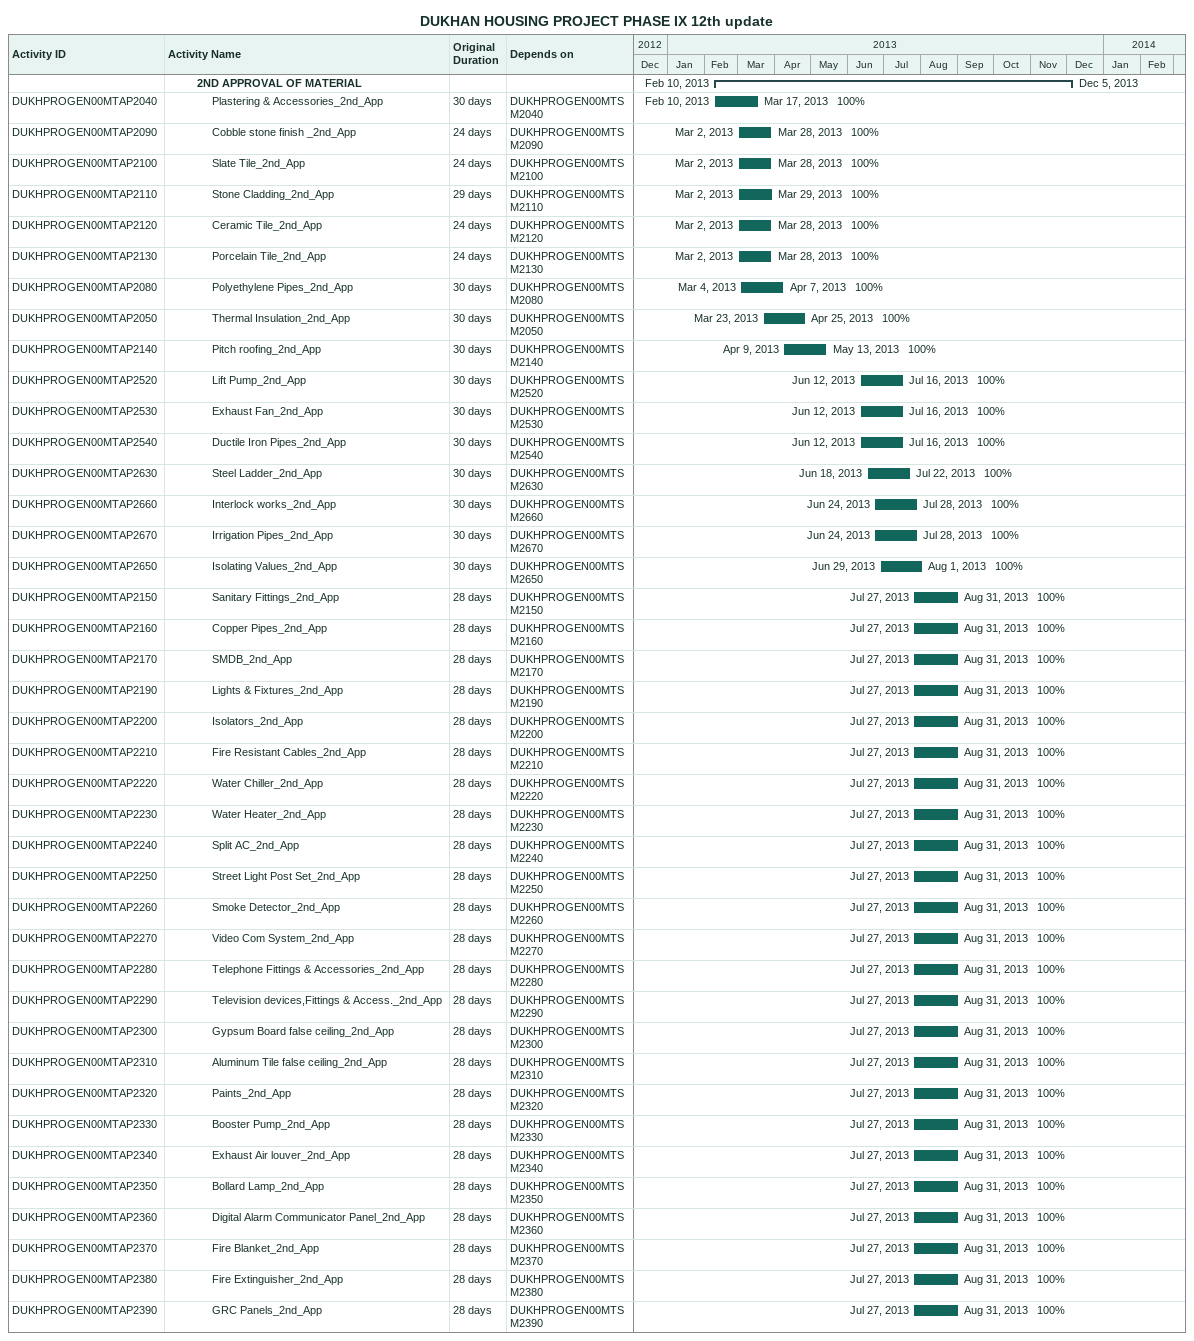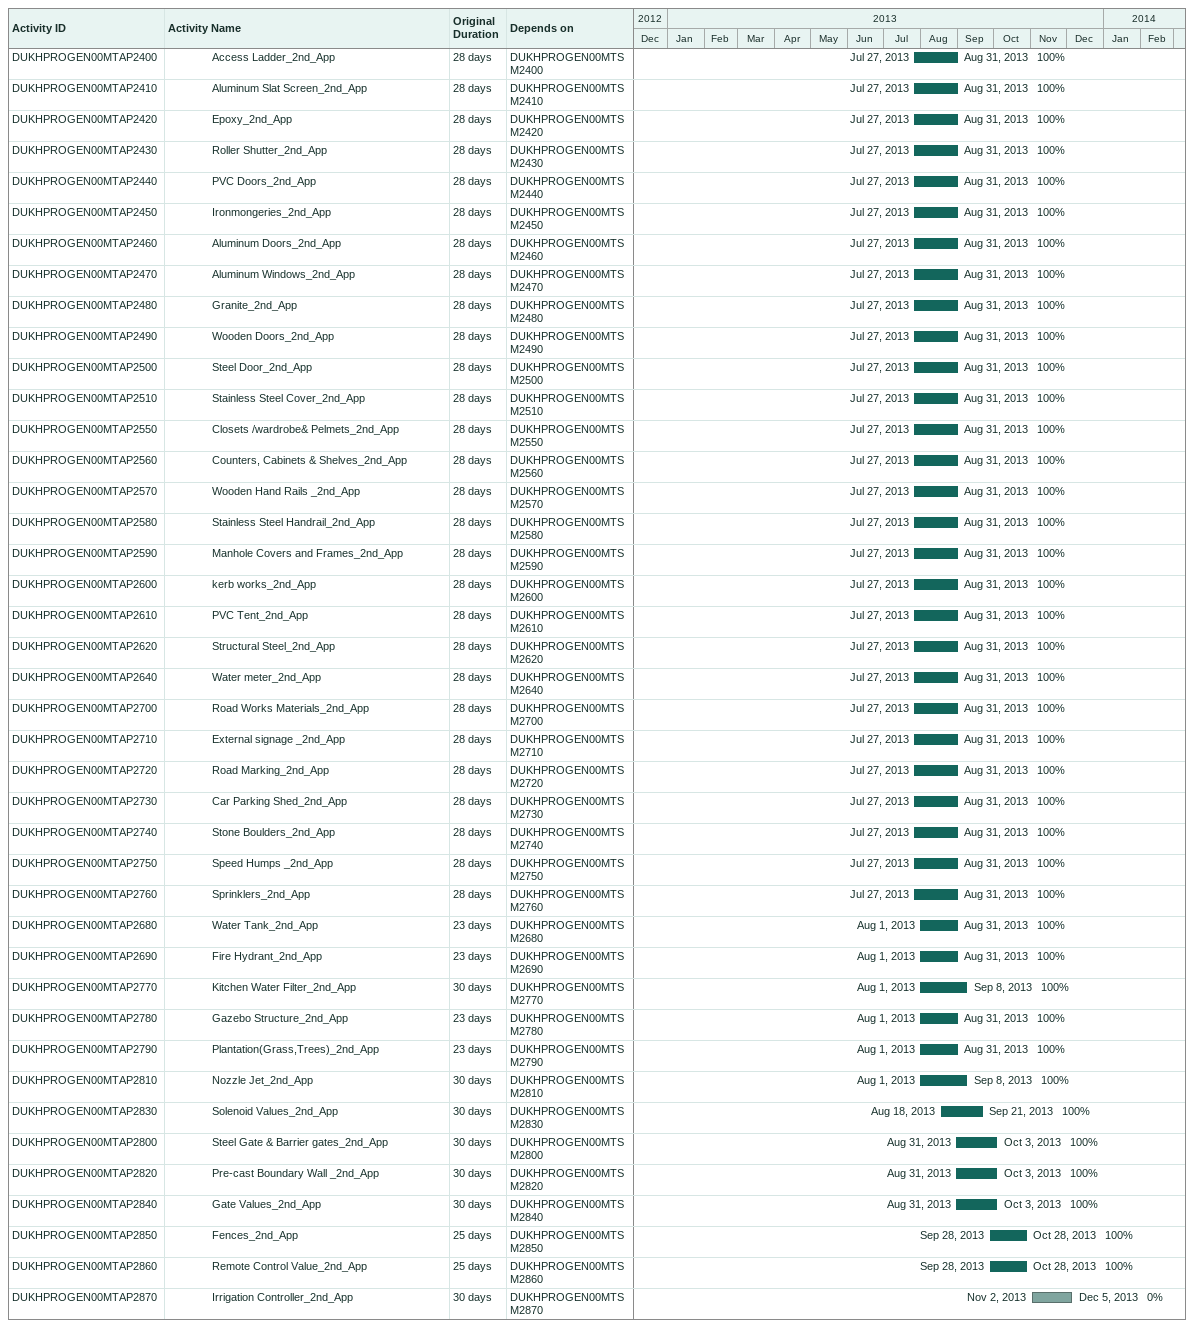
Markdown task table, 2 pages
DUKHAN HOUSING PROJECT PHASE IX 12th update

| ID | Level | Task | Original duration | Start | Finish | Predecessors | % complete |
|---|---|---|---|---|---|---|---|
|  | 3 | **2ND APPROVAL OF MATERIAL** |  | 2013-02-10 | 2013-12-05 |  |  |
| DUKHPROGEN00MTAP2040 | 4 | Plastering & Accessories_2nd_App | 30d | 2013-02-10 | 2013-03-17 | DUKHPROGEN00MTSM2040 | 100 |
| DUKHPROGEN00MTAP2090 | 4 | Cobble stone finish _2nd_App | 24d | 2013-03-02 | 2013-03-28 | DUKHPROGEN00MTSM2090 | 100 |
| DUKHPROGEN00MTAP2100 | 4 | Slate Tile_2nd_App | 24d | 2013-03-02 | 2013-03-28 | DUKHPROGEN00MTSM2100 | 100 |
| DUKHPROGEN00MTAP2110 | 4 | Stone Cladding_2nd_App | 29d | 2013-03-02 | 2013-03-29 | DUKHPROGEN00MTSM2110 | 100 |
| DUKHPROGEN00MTAP2120 | 4 | Ceramic Tile_2nd_App | 24d | 2013-03-02 | 2013-03-28 | DUKHPROGEN00MTSM2120 | 100 |
| DUKHPROGEN00MTAP2130 | 4 | Porcelain Tile_2nd_App | 24d | 2013-03-02 | 2013-03-28 | DUKHPROGEN00MTSM2130 | 100 |
| DUKHPROGEN00MTAP2080 | 4 | Polyethylene Pipes_2nd_App | 30d | 2013-03-04 | 2013-04-07 | DUKHPROGEN00MTSM2080 | 100 |
| DUKHPROGEN00MTAP2050 | 4 | Thermal Insulation_2nd_App | 30d | 2013-03-23 | 2013-04-25 | DUKHPROGEN00MTSM2050 | 100 |
| DUKHPROGEN00MTAP2140 | 4 | Pitch roofing_2nd_App | 30d | 2013-04-09 | 2013-05-13 | DUKHPROGEN00MTSM2140 | 100 |
| DUKHPROGEN00MTAP2520 | 4 | Lift Pump_2nd_App | 30d | 2013-06-12 | 2013-07-16 | DUKHPROGEN00MTSM2520 | 100 |
| DUKHPROGEN00MTAP2530 | 4 | Exhaust Fan_2nd_App | 30d | 2013-06-12 | 2013-07-16 | DUKHPROGEN00MTSM2530 | 100 |
| DUKHPROGEN00MTAP2540 | 4 | Ductile Iron Pipes_2nd_App | 30d | 2013-06-12 | 2013-07-16 | DUKHPROGEN00MTSM2540 | 100 |
| DUKHPROGEN00MTAP2630 | 4 | Steel Ladder_2nd_App | 30d | 2013-06-18 | 2013-07-22 | DUKHPROGEN00MTSM2630 | 100 |
| DUKHPROGEN00MTAP2660 | 4 | Interlock works_2nd_App | 30d | 2013-06-24 | 2013-07-28 | DUKHPROGEN00MTSM2660 | 100 |
| DUKHPROGEN00MTAP2670 | 4 | Irrigation Pipes_2nd_App | 30d | 2013-06-24 | 2013-07-28 | DUKHPROGEN00MTSM2670 | 100 |
| DUKHPROGEN00MTAP2650 | 4 | Isolating Values_2nd_App | 30d | 2013-06-29 | 2013-08-01 | DUKHPROGEN00MTSM2650 | 100 |
| DUKHPROGEN00MTAP2150 | 4 | Sanitary Fittings_2nd_App | 28d | 2013-07-27 | 2013-08-31 | DUKHPROGEN00MTSM2150 | 100 |
| DUKHPROGEN00MTAP2160 | 4 | Copper Pipes_2nd_App | 28d | 2013-07-27 | 2013-08-31 | DUKHPROGEN00MTSM2160 | 100 |
| DUKHPROGEN00MTAP2170 | 4 | SMDB_2nd_App | 28d | 2013-07-27 | 2013-08-31 | DUKHPROGEN00MTSM2170 | 100 |
| DUKHPROGEN00MTAP2190 | 4 | Lights & Fixtures_2nd_App | 28d | 2013-07-27 | 2013-08-31 | DUKHPROGEN00MTSM2190 | 100 |
| DUKHPROGEN00MTAP2200 | 4 | Isolators_2nd_App | 28d | 2013-07-27 | 2013-08-31 | DUKHPROGEN00MTSM2200 | 100 |
| DUKHPROGEN00MTAP2210 | 4 | Fire Resistant Cables_2nd_App | 28d | 2013-07-27 | 2013-08-31 | DUKHPROGEN00MTSM2210 | 100 |
| DUKHPROGEN00MTAP2220 | 4 | Water Chiller_2nd_App | 28d | 2013-07-27 | 2013-08-31 | DUKHPROGEN00MTSM2220 | 100 |
| DUKHPROGEN00MTAP2230 | 4 | Water Heater_2nd_App | 28d | 2013-07-27 | 2013-08-31 | DUKHPROGEN00MTSM2230 | 100 |
| DUKHPROGEN00MTAP2240 | 4 | Split AC_2nd_App | 28d | 2013-07-27 | 2013-08-31 | DUKHPROGEN00MTSM2240 | 100 |
| DUKHPROGEN00MTAP2250 | 4 | Street Light Post Set_2nd_App | 28d | 2013-07-27 | 2013-08-31 | DUKHPROGEN00MTSM2250 | 100 |
| DUKHPROGEN00MTAP2260 | 4 | Smoke Detector_2nd_App | 28d | 2013-07-27 | 2013-08-31 | DUKHPROGEN00MTSM2260 | 100 |
| DUKHPROGEN00MTAP2270 | 4 | Video Com System_2nd_App | 28d | 2013-07-27 | 2013-08-31 | DUKHPROGEN00MTSM2270 | 100 |
| DUKHPROGEN00MTAP2280 | 4 | Telephone Fittings & Accessories_2nd_App | 28d | 2013-07-27 | 2013-08-31 | DUKHPROGEN00MTSM2280 | 100 |
| DUKHPROGEN00MTAP2290 | 4 | Television devices,Fittings & Access._2nd_App | 28d | 2013-07-27 | 2013-08-31 | DUKHPROGEN00MTSM2290 | 100 |
| DUKHPROGEN00MTAP2300 | 4 | Gypsum Board false ceiling_2nd_App | 28d | 2013-07-27 | 2013-08-31 | DUKHPROGEN00MTSM2300 | 100 |
| DUKHPROGEN00MTAP2310 | 4 | Aluminum Tile false ceiling_2nd_App | 28d | 2013-07-27 | 2013-08-31 | DUKHPROGEN00MTSM2310 | 100 |
| DUKHPROGEN00MTAP2320 | 4 | Paints_2nd_App | 28d | 2013-07-27 | 2013-08-31 | DUKHPROGEN00MTSM2320 | 100 |
| DUKHPROGEN00MTAP2330 | 4 | Booster Pump_2nd_App | 28d | 2013-07-27 | 2013-08-31 | DUKHPROGEN00MTSM2330 | 100 |
| DUKHPROGEN00MTAP2340 | 4 | Exhaust Air louver_2nd_App | 28d | 2013-07-27 | 2013-08-31 | DUKHPROGEN00MTSM2340 | 100 |
| DUKHPROGEN00MTAP2350 | 4 | Bollard Lamp_2nd_App | 28d | 2013-07-27 | 2013-08-31 | DUKHPROGEN00MTSM2350 | 100 |
| DUKHPROGEN00MTAP2360 | 4 | Digital Alarm Communicator Panel_2nd_App | 28d | 2013-07-27 | 2013-08-31 | DUKHPROGEN00MTSM2360 | 100 |
| DUKHPROGEN00MTAP2370 | 4 | Fire Blanket_2nd_App | 28d | 2013-07-27 | 2013-08-31 | DUKHPROGEN00MTSM2370 | 100 |
| DUKHPROGEN00MTAP2380 | 4 | Fire Extinguisher_2nd_App | 28d | 2013-07-27 | 2013-08-31 | DUKHPROGEN00MTSM2380 | 100 |
| DUKHPROGEN00MTAP2390 | 4 | GRC Panels_2nd_App | 28d | 2013-07-27 | 2013-08-31 | DUKHPROGEN00MTSM2390 | 100 |
| DUKHPROGEN00MTAP2400 | 4 | Access Ladder_2nd_App | 28d | 2013-07-27 | 2013-08-31 | DUKHPROGEN00MTSM2400 | 100 |
| DUKHPROGEN00MTAP2410 | 4 | Aluminum Slat Screen_2nd_App | 28d | 2013-07-27 | 2013-08-31 | DUKHPROGEN00MTSM2410 | 100 |
| DUKHPROGEN00MTAP2420 | 4 | Epoxy_2nd_App | 28d | 2013-07-27 | 2013-08-31 | DUKHPROGEN00MTSM2420 | 100 |
| DUKHPROGEN00MTAP2430 | 4 | Roller Shutter_2nd_App | 28d | 2013-07-27 | 2013-08-31 | DUKHPROGEN00MTSM2430 | 100 |
| DUKHPROGEN00MTAP2440 | 4 | PVC Doors_2nd_App | 28d | 2013-07-27 | 2013-08-31 | DUKHPROGEN00MTSM2440 | 100 |
| DUKHPROGEN00MTAP2450 | 4 | Ironmongeries_2nd_App | 28d | 2013-07-27 | 2013-08-31 | DUKHPROGEN00MTSM2450 | 100 |
| DUKHPROGEN00MTAP2460 | 4 | Aluminum Doors_2nd_App | 28d | 2013-07-27 | 2013-08-31 | DUKHPROGEN00MTSM2460 | 100 |
| DUKHPROGEN00MTAP2470 | 4 | Aluminum Windows_2nd_App | 28d | 2013-07-27 | 2013-08-31 | DUKHPROGEN00MTSM2470 | 100 |
| DUKHPROGEN00MTAP2480 | 4 | Granite_2nd_App | 28d | 2013-07-27 | 2013-08-31 | DUKHPROGEN00MTSM2480 | 100 |
| DUKHPROGEN00MTAP2490 | 4 | Wooden Doors_2nd_App | 28d | 2013-07-27 | 2013-08-31 | DUKHPROGEN00MTSM2490 | 100 |
| DUKHPROGEN00MTAP2500 | 4 | Steel Door_2nd_App | 28d | 2013-07-27 | 2013-08-31 | DUKHPROGEN00MTSM2500 | 100 |
| DUKHPROGEN00MTAP2510 | 4 | Stainless Steel Cover_2nd_App | 28d | 2013-07-27 | 2013-08-31 | DUKHPROGEN00MTSM2510 | 100 |
| DUKHPROGEN00MTAP2550 | 4 | Closets /wardrobe& Pelmets_2nd_App | 28d | 2013-07-27 | 2013-08-31 | DUKHPROGEN00MTSM2550 | 100 |
| DUKHPROGEN00MTAP2560 | 4 | Counters, Cabinets & Shelves_2nd_App | 28d | 2013-07-27 | 2013-08-31 | DUKHPROGEN00MTSM2560 | 100 |
| DUKHPROGEN00MTAP2570 | 4 | Wooden Hand Rails _2nd_App | 28d | 2013-07-27 | 2013-08-31 | DUKHPROGEN00MTSM2570 | 100 |
| DUKHPROGEN00MTAP2580 | 4 | Stainless Steel Handrail_2nd_App | 28d | 2013-07-27 | 2013-08-31 | DUKHPROGEN00MTSM2580 | 100 |
| DUKHPROGEN00MTAP2590 | 4 | Manhole Covers and Frames_2nd_App | 28d | 2013-07-27 | 2013-08-31 | DUKHPROGEN00MTSM2590 | 100 |
| DUKHPROGEN00MTAP2600 | 4 | kerb works_2nd_App | 28d | 2013-07-27 | 2013-08-31 | DUKHPROGEN00MTSM2600 | 100 |
| DUKHPROGEN00MTAP2610 | 4 | PVC Tent_2nd_App | 28d | 2013-07-27 | 2013-08-31 | DUKHPROGEN00MTSM2610 | 100 |
| DUKHPROGEN00MTAP2620 | 4 | Structural Steel_2nd_App | 28d | 2013-07-27 | 2013-08-31 | DUKHPROGEN00MTSM2620 | 100 |
| DUKHPROGEN00MTAP2640 | 4 | Water meter_2nd_App | 28d | 2013-07-27 | 2013-08-31 | DUKHPROGEN00MTSM2640 | 100 |
| DUKHPROGEN00MTAP2700 | 4 | Road Works Materials_2nd_App | 28d | 2013-07-27 | 2013-08-31 | DUKHPROGEN00MTSM2700 | 100 |
| DUKHPROGEN00MTAP2710 | 4 | External signage _2nd_App | 28d | 2013-07-27 | 2013-08-31 | DUKHPROGEN00MTSM2710 | 100 |
| DUKHPROGEN00MTAP2720 | 4 | Road Marking_2nd_App | 28d | 2013-07-27 | 2013-08-31 | DUKHPROGEN00MTSM2720 | 100 |
| DUKHPROGEN00MTAP2730 | 4 | Car Parking Shed_2nd_App | 28d | 2013-07-27 | 2013-08-31 | DUKHPROGEN00MTSM2730 | 100 |
| DUKHPROGEN00MTAP2740 | 4 | Stone Boulders_2nd_App | 28d | 2013-07-27 | 2013-08-31 | DUKHPROGEN00MTSM2740 | 100 |
| DUKHPROGEN00MTAP2750 | 4 | Speed Humps _2nd_App | 28d | 2013-07-27 | 2013-08-31 | DUKHPROGEN00MTSM2750 | 100 |
| DUKHPROGEN00MTAP2760 | 4 | Sprinklers_2nd_App | 28d | 2013-07-27 | 2013-08-31 | DUKHPROGEN00MTSM2760 | 100 |
| DUKHPROGEN00MTAP2680 | 4 | Water Tank_2nd_App | 23d | 2013-08-01 | 2013-08-31 | DUKHPROGEN00MTSM2680 | 100 |
| DUKHPROGEN00MTAP2690 | 4 | Fire Hydrant_2nd_App | 23d | 2013-08-01 | 2013-08-31 | DUKHPROGEN00MTSM2690 | 100 |
| DUKHPROGEN00MTAP2770 | 4 | Kitchen Water Filter_2nd_App | 30d | 2013-08-01 | 2013-09-08 | DUKHPROGEN00MTSM2770 | 100 |
| DUKHPROGEN00MTAP2780 | 4 | Gazebo Structure_2nd_App | 23d | 2013-08-01 | 2013-08-31 | DUKHPROGEN00MTSM2780 | 100 |
| DUKHPROGEN00MTAP2790 | 4 | Plantation(Grass,Trees)_2nd_App | 23d | 2013-08-01 | 2013-08-31 | DUKHPROGEN00MTSM2790 | 100 |
| DUKHPROGEN00MTAP2810 | 4 | Nozzle Jet_2nd_App | 30d | 2013-08-01 | 2013-09-08 | DUKHPROGEN00MTSM2810 | 100 |
| DUKHPROGEN00MTAP2830 | 4 | Solenoid Values_2nd_App | 30d | 2013-08-18 | 2013-09-21 | DUKHPROGEN00MTSM2830 | 100 |
| DUKHPROGEN00MTAP2800 | 4 | Steel Gate & Barrier gates_2nd_App | 30d | 2013-08-31 | 2013-10-03 | DUKHPROGEN00MTSM2800 | 100 |
| DUKHPROGEN00MTAP2820 | 4 | Pre-cast Boundary Wall _2nd_App | 30d | 2013-08-31 | 2013-10-03 | DUKHPROGEN00MTSM2820 | 100 |
| DUKHPROGEN00MTAP2840 | 4 | Gate Values_2nd_App | 30d | 2013-08-31 | 2013-10-03 | DUKHPROGEN00MTSM2840 | 100 |
| DUKHPROGEN00MTAP2850 | 4 | Fences_2nd_App | 25d | 2013-09-28 | 2013-10-28 | DUKHPROGEN00MTSM2850 | 100 |
| DUKHPROGEN00MTAP2860 | 4 | Remote Control Value_2nd_App | 25d | 2013-09-28 | 2013-10-28 | DUKHPROGEN00MTSM2860 | 100 |
| DUKHPROGEN00MTAP2870 | 4 | Irrigation Controller_2nd_App | 30d | 2013-11-02 | 2013-12-05 | DUKHPROGEN00MTSM2870 | 0 |
